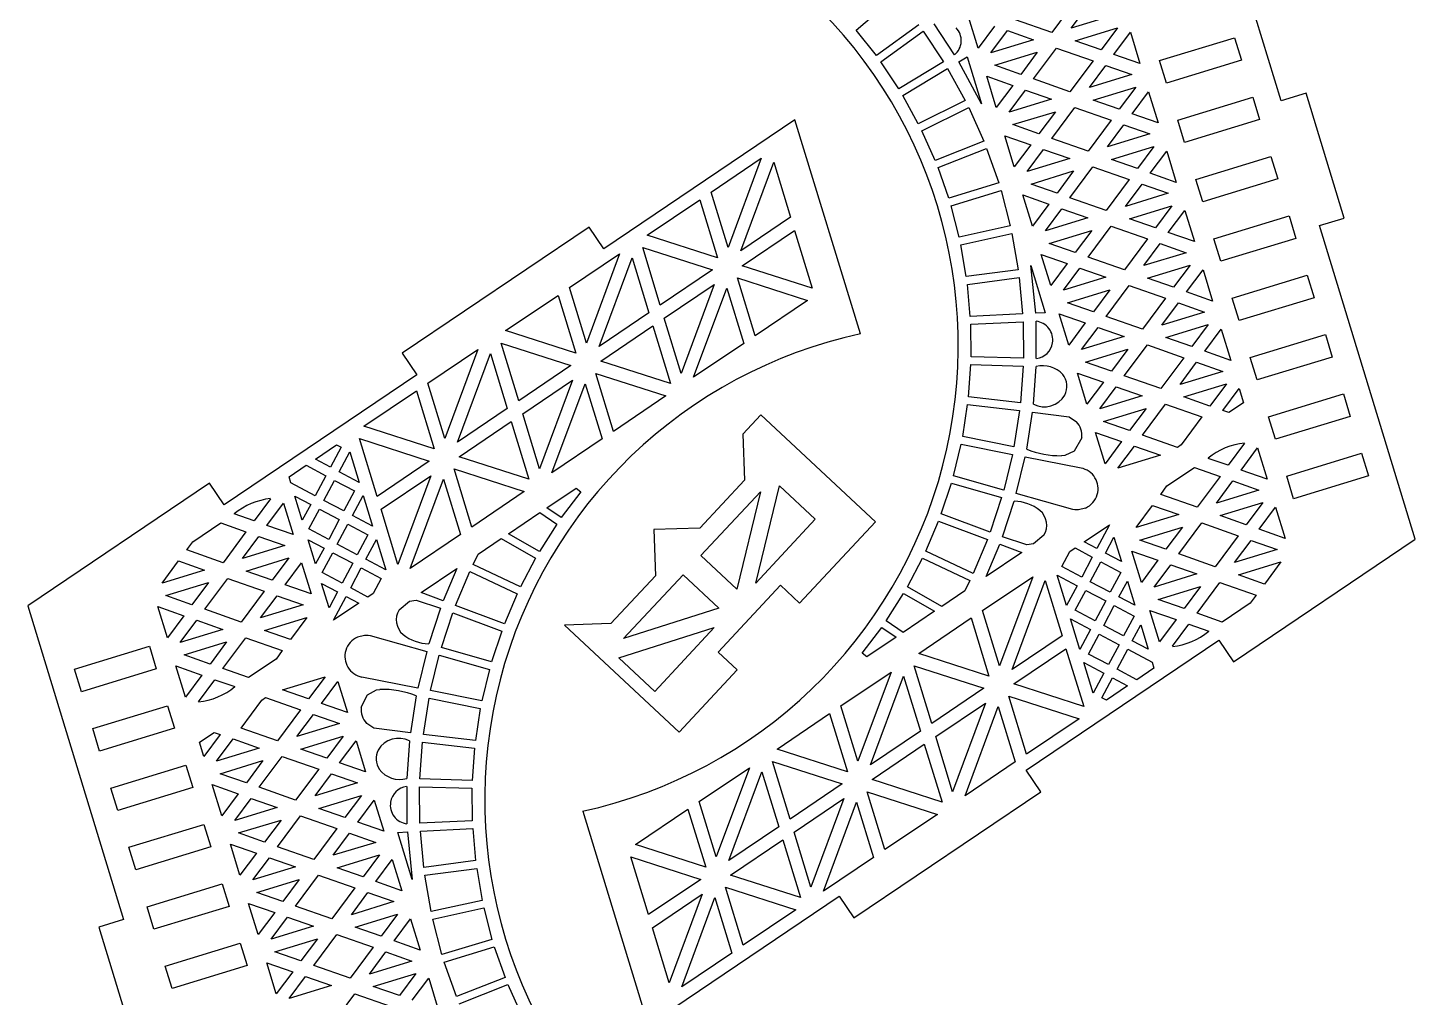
# Model space of a CAD drawing. Extents: x 287 to 1049, y 34 to 223.
# Drawn here: x 646.9 to 764.8, y 76.2 to 158.7 of the extents above; entities that cross this region are included whole.
import ezdxf

# ---------------------------------------------------------------- set-up
doc = ezdxf.new("R2010")
doc.units = 0
doc.header["$MEASUREMENT"] = 0
doc.layers.add('CYAN', color=4, linetype='CONTINUOUS')

msp = doc.modelspace()

# ---------------------------------------------------------------- linework, layer by layer
at = {"layer": 'CYAN'}
for p, q in [((753.41, 152.46), (745.94, 176.9)), ((717.3, 158.47), (720.68, 161.37)), ((735.87, 160.9), (733.92, 158.27)), ((735.57, 158.63), (736.97, 160.51)), ((727.65, 156.93), (726.83, 159.59)), ((733.92, 158.27), (730.83, 159.35)), ((739.18, 159.73), (735.57, 158.63)), ((719.01, 156.31), (717.3, 158.47)), ((722.61, 158.92), (719.01, 156.31)), ((719.39, 155.77), (722.99, 158.37)), ((722.99, 158.37), (724.72, 155.77)), ((725.65, 156.36), (723.91, 159)), ((729.05, 158.81), (727.65, 156.93)), ((728.74, 156.54), (730.14, 158.42)), ((730.14, 158.42), (732.35, 157.64)), ((735.89, 157.56), (739.5, 158.67)), ((739.5, 158.67), (738.1, 156.79)), ((739.2, 156.39), (740.6, 158.28)), ((740.6, 158.28), (741.41, 155.62)), ((732.35, 157.64), (728.74, 156.54)), ((732.37, 154.31), (734.32, 156.94)), ((734.32, 156.94), (737.42, 155.85)), ((738.1, 156.79), (735.89, 157.56)), ((743.07, 155.87), (749.45, 157.82)), ((749.45, 157.82), (750.04, 155.9)), ((720.9, 153.47), (719.39, 155.77)), ((724.72, 155.77), (720.9, 153.47)), ((726.01, 155.78), (726.71, 156.19)), ((727.93, 152.2), (726.01, 155.78)), ((726.71, 156.19), (727.93, 152.2)), ((729.06, 155.48), (732.68, 156.58)), ((732.68, 156.58), (731.28, 154.7)), ((737.42, 155.85), (735.46, 153.22)), ((741.41, 155.62), (739.2, 156.39)), ((743.66, 153.95), (743.07, 155.87)), ((750.04, 155.9), (743.66, 153.95)), ((721.25, 152.9), (725.05, 155.19)), ((725.05, 155.19), (726.55, 152.47)), ((728.38, 154.54), (730.59, 153.76)), ((729.19, 151.88), (728.38, 154.54)), ((731.28, 154.7), (729.06, 155.48)), ((737.11, 153.58), (738.51, 155.46)), ((740.72, 154.68), (737.11, 153.58)), ((738.51, 155.46), (740.72, 154.68)), ((730.59, 153.76), (729.19, 151.88)), ((730.28, 151.49), (731.68, 153.37)), ((731.68, 153.37), (733.89, 152.6)), ((735.46, 153.22), (732.37, 154.31)), ((737.43, 152.52), (741.05, 153.62)), ((741.05, 153.62), (739.65, 151.74)), ((722.57, 150.5), (721.25, 152.9)), ((726.55, 152.47), (722.57, 150.5)), ((733.89, 152.6), (730.28, 151.49)), ((739.65, 151.74), (737.43, 152.52)), ((740.74, 151.35), (742.14, 153.23)), ((742.14, 153.23), (742.95, 150.57)), ((744.62, 150.82), (750.99, 152.77)), ((750.99, 152.77), (751.58, 150.86)), ((755.54, 153.11), (753.41, 152.46)), ((758.78, 142.49), (755.54, 153.11)), ((722.87, 149.89), (726.85, 151.88)), ((726.85, 151.88), (728.13, 149.03)), ((730.61, 150.43), (734.22, 151.53)), ((734.22, 151.53), (732.82, 149.65)), ((733.91, 149.26), (735.87, 151.89)), ((735.87, 151.89), (738.96, 150.8)), ((742.95, 150.57), (740.74, 151.35)), ((712.08, 150.84), (695.83, 139.87)), ((717.65, 132.64), (712.08, 150.84)), ((724, 147.39), (722.87, 149.89)), ((732.82, 149.65), (730.61, 150.43)), ((738.96, 150.8), (737, 148.17)), ((738.65, 148.53), (740.05, 150.41)), ((740.05, 150.41), (742.26, 149.64)), ((745.2, 148.91), (744.62, 150.82)), ((751.58, 150.86), (745.2, 148.91)), ((728.13, 149.03), (724, 147.39)), ((730.73, 146.84), (729.92, 149.49)), ((729.92, 149.49), (732.13, 148.72)), ((732.13, 148.72), (730.73, 146.84)), ((737, 148.17), (733.91, 149.26)), ((742.26, 149.64), (738.65, 148.53)), ((704.96, 144.7), (709.22, 147.57)), ((709.22, 147.57), (706.4, 139.98)), ((724.25, 146.77), (728.36, 148.41)), ((728.36, 148.41), (729.41, 145.47)), ((731.82, 146.44), (733.22, 148.32)), ((735.44, 147.55), (731.82, 146.44)), ((733.22, 148.32), (735.44, 147.55)), ((738.98, 147.47), (742.59, 148.57)), ((741.19, 146.69), (738.98, 147.47)), ((742.59, 148.57), (741.19, 146.69)), ((742.28, 146.3), (743.68, 148.18)), ((743.68, 148.18), (744.49, 145.52)), ((746.16, 145.77), (752.54, 147.72)), ((752.54, 147.72), (753.12, 145.81)), ((707.48, 139.69), (710.28, 147.23)), ((710.28, 147.23), (711.71, 142.55)), ((725.16, 144.17), (724.25, 146.77)), ((732.15, 145.38), (735.76, 146.49)), ((735.76, 146.49), (734.36, 144.6)), ((735.45, 144.21), (737.41, 146.84)), ((737.41, 146.84), (740.5, 145.76)), ((744.49, 145.52), (742.28, 146.3)), ((729.41, 145.47), (725.16, 144.17)), ((734.36, 144.6), (732.15, 145.38)), ((740.5, 145.76), (738.55, 143.13)), ((740.19, 143.48), (741.59, 145.36)), ((741.59, 145.36), (743.81, 144.59)), ((746.75, 143.86), (746.16, 145.77)), ((753.12, 145.81), (746.75, 143.86)), ((699.53, 141.03), (703.99, 144.04)), ((703.99, 144.04), (705.5, 139.11)), ((706.4, 139.98), (704.96, 144.7)), ((725.35, 143.53), (729.6, 144.83)), ((729.6, 144.83), (730.38, 141.82)), ((732.27, 141.79), (731.46, 144.45)), ((731.46, 144.45), (733.67, 143.67)), ((738.55, 143.13), (735.45, 144.21)), ((743.81, 144.59), (740.19, 143.48)), ((726.05, 140.87), (725.35, 143.53)), ((733.67, 143.67), (732.27, 141.79)), ((733.37, 141.4), (734.77, 143.28)), ((734.77, 143.28), (736.98, 142.5)), ((740.52, 142.42), (744.13, 143.53)), ((744.13, 143.53), (742.73, 141.65)), ((743.82, 141.25), (745.23, 143.13)), ((745.23, 143.13), (746.04, 140.48)), ((694.6, 141.72), (678.69, 130.99)), ((695.83, 139.87), (694.6, 141.72)), ((711.71, 142.55), (707.48, 139.69)), ((730.38, 141.82), (726.05, 140.87)), ((736.98, 142.5), (733.37, 141.4)), ((737, 139.17), (738.95, 141.8)), ((738.95, 141.8), (742.04, 140.71)), ((742.73, 141.65), (740.52, 142.42)), ((747.7, 140.73), (754.08, 142.67)), ((754.08, 142.67), (754.66, 140.76)), ((756.66, 141.84), (758.78, 142.49)), ((764.81, 115.18), (756.66, 141.84)), ((705.5, 139.11), (699.53, 141.03)), ((707.61, 138.43), (712.05, 141.43)), ((712.05, 141.43), (713.55, 136.53)), ((726.19, 140.22), (730.53, 141.17)), ((730.53, 141.17), (731.07, 138.09)), ((733.69, 140.33), (737.31, 141.44)), ((737.31, 141.44), (735.91, 139.56)), ((742.04, 140.71), (740.09, 138.08)), ((746.04, 140.48), (743.82, 141.25)), ((748.29, 138.81), (747.7, 140.73)), ((754.66, 140.76), (748.29, 138.81)), ((692.92, 136.57), (697.18, 139.44)), ((697.18, 139.44), (694.36, 131.86)), ((700.64, 135.07), (699.14, 139.98)), ((699.14, 139.98), (705.08, 138.07)), ((726.65, 137.51), (726.19, 140.22)), ((733.82, 136.74), (733.01, 139.4)), ((733.01, 139.4), (735.22, 138.62)), ((735.91, 139.56), (733.69, 140.33)), ((741.74, 138.44), (743.14, 140.32)), ((745.35, 139.54), (741.74, 138.44)), ((743.14, 140.32), (745.35, 139.54)), ((695.44, 131.56), (698.24, 139.1)), ((698.24, 139.1), (699.67, 134.43)), ((705.08, 138.07), (700.64, 135.07)), ((713.55, 136.53), (707.61, 138.43)), ((731.07, 138.09), (726.65, 137.51)), ((732.55, 134.39), (732.14, 138.44)), ((732.14, 138.44), (733.36, 134.44)), ((735.22, 138.62), (733.82, 136.74)), ((734.91, 136.35), (736.31, 138.23)), ((736.31, 138.23), (738.52, 137.45)), ((740.09, 138.08), (737, 139.17)), ((742.06, 137.37), (745.68, 138.48)), ((745.68, 138.48), (744.27, 136.6)), ((745.37, 136.21), (746.77, 138.09)), ((746.77, 138.09), (747.58, 135.43)), ((700.97, 133.97), (705.21, 136.83)), ((705.21, 136.83), (702.41, 129.28)), ((708.7, 132.46), (707.19, 137.4)), ((707.19, 137.4), (713.16, 135.48)), ((726.74, 136.84), (731.15, 137.44)), ((726.99, 134.12), (726.74, 136.84)), ((731.15, 137.44), (731.43, 134.34)), ((738.52, 137.45), (734.91, 136.35)), ((744.27, 136.6), (742.06, 137.37)), ((749.25, 135.68), (755.62, 137.63)), ((755.62, 137.63), (756.21, 135.71)), ((687.49, 132.91), (691.96, 135.91)), ((691.96, 135.91), (693.46, 130.99)), ((694.36, 131.86), (692.92, 136.57)), ((703.47, 128.95), (706.29, 136.52)), ((706.29, 136.52), (707.73, 131.82)), ((735.24, 135.29), (738.85, 136.39)), ((738.85, 136.39), (737.45, 134.51)), ((738.54, 134.12), (740.5, 136.75)), ((740.5, 136.75), (743.59, 135.66)), ((743.59, 135.66), (741.63, 133.03)), ((747.58, 135.43), (745.37, 136.21)), ((749.83, 133.77), (749.25, 135.68)), ((756.21, 135.71), (749.83, 133.77)), ((713.16, 135.48), (708.7, 132.46)), ((737.45, 134.51), (735.24, 135.29)), ((743.28, 133.39), (744.68, 135.27)), ((746.89, 134.49), (743.28, 133.39)), ((744.68, 135.27), (746.89, 134.49)), ((699.67, 134.43), (695.44, 131.56)), ((695.57, 130.31), (700.01, 133.31)), ((700.01, 133.31), (701.51, 128.41)), ((702.41, 129.28), (700.97, 133.97)), ((731.43, 134.34), (726.99, 134.12)), ((727.03, 133.45), (731.47, 133.67)), ((727.05, 130.69), (727.03, 133.45)), ((731.47, 133.67), (731.5, 130.56)), ((733.36, 134.44), (732.55, 134.39)), ((732.6, 130.55), (732.58, 133.71)), ((735.36, 131.69), (734.55, 134.35)), ((734.55, 134.35), (736.76, 133.57)), ((736.76, 133.57), (735.36, 131.69)), ((741.63, 133.03), (738.54, 134.12)), ((743.61, 132.33), (747.22, 133.43)), ((747.22, 133.43), (745.82, 131.55)), ((693.46, 130.99), (687.49, 132.91)), ((736.45, 131.3), (737.85, 133.18)), ((740.07, 132.41), (736.45, 131.3)), ((737.85, 133.18), (740.07, 132.41)), ((745.82, 131.55), (743.61, 132.33)), ((746.91, 131.16), (748.31, 133.04)), ((748.31, 133.04), (749.12, 130.38)), ((750.79, 130.63), (757.17, 132.58)), ((757.17, 132.58), (757.75, 130.67)), ((678.69, 130.99), (679.94, 129.15)), ((680.88, 128.45), (685.14, 131.32)), ((685.14, 131.32), (682.32, 123.73)), ((683.4, 123.44), (686.2, 130.98)), ((686.2, 130.98), (687.63, 126.3)), ((688.6, 126.94), (687.1, 131.86)), ((687.1, 131.86), (693.04, 129.94)), ((707.73, 131.82), (703.47, 128.95)), ((736.78, 130.24), (740.39, 131.34)), ((740.39, 131.34), (738.99, 129.46)), ((740.08, 129.07), (742.04, 131.7)), ((742.04, 131.7), (745.13, 130.61)), ((749.12, 130.38), (746.91, 131.16)), ((693.04, 129.94), (688.6, 126.94)), ((701.51, 128.41), (695.57, 130.31)), ((726.83, 127.29), (727.04, 130.04)), ((727.04, 130.04), (731.48, 129.88)), ((731.5, 130.56), (727.05, 130.69)), ((731.48, 129.88), (731.26, 126.78)), ((732.36, 126.65), (732.6, 129.86)), ((738.99, 129.46), (736.78, 130.24)), ((745.13, 130.61), (743.18, 127.98)), ((744.82, 128.34), (746.22, 130.22)), ((746.22, 130.22), (748.44, 129.45)), ((751.38, 128.72), (750.79, 130.63)), ((757.75, 130.67), (751.38, 128.72)), ((679.94, 129.15), (663.56, 118.1)), ((688.94, 125.84), (693.17, 128.7)), ((693.17, 128.7), (690.37, 121.15)), ((696.66, 124.34), (695.15, 129.28)), ((695.15, 129.28), (701.12, 127.36)), ((736.9, 126.65), (736.09, 129.3)), ((736.09, 129.3), (738.3, 128.53)), ((743.18, 127.98), (740.08, 129.07)), ((748.44, 129.45), (744.82, 128.34)), ((675.45, 124.78), (679.92, 127.79)), ((679.92, 127.79), (681.42, 122.86)), ((682.32, 123.73), (680.88, 128.45)), ((691.43, 120.82), (694.25, 128.4)), ((694.25, 128.4), (695.69, 123.7)), ((738.3, 128.53), (736.9, 126.65)), ((738, 126.25), (739.4, 128.14)), ((739.4, 128.14), (741.61, 127.36)), ((745.15, 127.28), (748.76, 128.38)), ((748.76, 128.38), (747.36, 126.5)), ((748.45, 126.11), (749.85, 127.99)), ((749.85, 127.99), (750.22, 126.78)), ((752.33, 125.58), (758.71, 127.53)), ((758.71, 127.53), (759.29, 125.62)), ((687.63, 126.3), (683.4, 123.44)), ((701.12, 127.36), (696.66, 124.34)), ((726.34, 123.91), (726.76, 126.62)), ((726.76, 126.62), (731.18, 126.12)), ((731.26, 126.78), (726.83, 127.29)), ((741.61, 127.36), (738, 126.25)), ((738.32, 125.19), (741.93, 126.3)), ((741.93, 126.3), (740.53, 124.42)), ((741.63, 124.02), (743.58, 126.66)), ((743.58, 126.66), (746.67, 125.57)), ((747.36, 126.5), (745.15, 127.28)), ((750.22, 126.78), (748.97, 125.94)), ((683.53, 122.18), (687.97, 125.18)), ((687.97, 125.18), (689.47, 120.28)), ((690.37, 121.15), (688.94, 125.84)), ((709.17, 125.74), (707.66, 124.12)), ((718.93, 116.65), (709.17, 125.74)), ((731.18, 126.12), (730.7, 123.04)), ((731.78, 122.83), (732.28, 125.99)), ((732.28, 125.99), (735.38, 125.59)), ((735.38, 125.59), (736.01, 125.17)), ((740.53, 124.42), (738.32, 125.19)), ((746.67, 125.57), (744.91, 123.2)), ((748.97, 125.94), (748.45, 126.11)), ((752.92, 123.67), (752.33, 125.58)), ((759.29, 125.62), (752.92, 123.67)), ((681.42, 122.86), (675.45, 124.78)), ((707.66, 124.12), (707.8, 120.19)), ((730.7, 123.04), (726.34, 123.91)), ((738.45, 121.6), (737.64, 124.26)), ((737.64, 124.26), (739.85, 123.48)), ((744.59, 122.98), (741.63, 124.02)), ((671.32, 121.99), (673.11, 123.2)), ((673.51, 123), (672.61, 121.3)), ((673.11, 123.2), (673.51, 123)), ((676.56, 118.82), (675.06, 123.73)), ((675.06, 123.73), (681, 121.82)), ((695.69, 123.7), (691.43, 120.82)), ((725.57, 120.58), (726.21, 123.25)), ((726.21, 123.25), (730.57, 122.39)), ((736.47, 123.8), (735.83, 122.65)), ((739.85, 123.48), (738.45, 121.6)), ((739.54, 121.21), (740.94, 123.09)), ((740.94, 123.09), (743.15, 122.31)), ((744.91, 123.2), (744.59, 122.98)), ((750.3, 123.34), (748.9, 121.46)), ((750, 121.06), (751.4, 122.95)), ((751.4, 122.95), (752.21, 120.29)), ((672.61, 121.3), (671.32, 121.99)), ((673.33, 120.91), (674.24, 122.6)), ((674.24, 122.6), (675.03, 120.01)), ((681, 121.82), (676.56, 118.82)), ((689.47, 120.28), (683.53, 122.18)), ((730.57, 122.39), (729.84, 119.36)), ((730.9, 119.06), (731.66, 122.17)), ((731.66, 122.17), (736.41, 121.24)), ((735.02, 122.3), (734.73, 122.28)), ((735.83, 122.65), (735.02, 122.3)), ((743.15, 122.31), (739.54, 121.21)), ((748.9, 121.46), (747.2, 122.05)), ((753.88, 120.54), (760.25, 122.49)), ((760.25, 122.49), (760.84, 120.57)), ((669.08, 120.48), (670.54, 121.46)), ((669.23, 119.98), (669.08, 120.48)), ((670.54, 121.46), (672.22, 120.57)), ((672.22, 120.57), (671.31, 118.87)), ((675.03, 120.01), (673.33, 120.91)), ((676.9, 117.72), (681.13, 120.58)), ((681.13, 120.58), (678.33, 113.03)), ((684.62, 116.21), (683.11, 121.15)), ((683.11, 121.15), (689.08, 119.23)), ((729.84, 119.36), (725.57, 120.58)), ((743.7, 119.71), (746.05, 121.28)), ((746.05, 121.28), (748.22, 120.52)), ((748.22, 120.52), (746.26, 117.89)), ((752.21, 120.29), (750, 121.06)), ((754.46, 118.62), (753.88, 120.54)), ((760.84, 120.57), (754.46, 118.62)), ((662.33, 119.94), (646.87, 109.51)), ((663.56, 118.1), (662.33, 119.94)), ((671.31, 118.87), (669.23, 119.98)), ((672.04, 118.48), (672.95, 120.17)), ((672.95, 120.17), (674.65, 119.28)), ((674.65, 119.28), (673.74, 117.58)), ((679.39, 112.7), (682.21, 120.27)), ((682.21, 120.27), (683.65, 115.57)), ((689.08, 119.23), (684.62, 116.21)), ((691, 117.85), (693.48, 119.52)), ((693.87, 119.2), (692.22, 117.01)), ((693.48, 119.52), (693.87, 119.2)), ((707.8, 120.19), (704.01, 116.13)), ((704.09, 113.78), (709.15, 119.2)), ((709.15, 119.2), (707.14, 110.93)), ((708.75, 111.44), (710.76, 119.71)), ((710.76, 119.71), (713.81, 116.87)), ((724.52, 117.33), (725.39, 119.95)), ((725.39, 119.95), (729.65, 118.72)), ((743.17, 118.98), (743.7, 119.71)), ((747.91, 118.25), (749.31, 120.13)), ((751.52, 119.35), (747.91, 118.25)), ((749.31, 120.13), (751.52, 119.35)), ((667.51, 118.62), (666.11, 116.74)), ((667.2, 116.35), (668.61, 118.23)), ((668.61, 118.23), (669.42, 115.58)), ((670.21, 116.79), (669.58, 118.85)), ((669.58, 118.85), (670.93, 118.14)), ((670.93, 118.14), (670.21, 116.79)), ((673.74, 117.58), (672.04, 118.48)), ((674.47, 117.19), (675.38, 118.88)), ((675.38, 118.88), (676.17, 116.29)), ((729.65, 118.72), (728.68, 115.77)), ((729.72, 115.37), (730.72, 118.41)), ((735.7, 117.7), (730.9, 119.06)), ((741.08, 116.16), (742.48, 118.04)), ((742.48, 118.04), (744.7, 117.27)), ((746.26, 117.89), (743.17, 118.98)), ((748.24, 117.19), (751.85, 118.29)), ((751.85, 118.29), (750.45, 116.41)), ((666.11, 116.74), (664.42, 117.33)), ((670.75, 116.06), (671.66, 117.74)), ((671.66, 117.74), (673.35, 116.85)), ((673.35, 116.85), (672.45, 115.15)), ((676.17, 116.29), (674.47, 117.19)), ((678.33, 113.03), (676.9, 117.72)), ((687.74, 115.64), (690.41, 117.45)), ((690.41, 117.45), (691.83, 116.46)), ((692.22, 117.01), (691, 117.85)), ((713.81, 116.87), (708.75, 111.44)), ((728.68, 115.77), (724.52, 117.33)), ((735.87, 117.68), (735.7, 117.7)), ((736.18, 117.67), (735.87, 117.68)), ((736.78, 117.82), (736.18, 117.67)), ((744.7, 117.27), (741.08, 116.16)), ((750.45, 116.41), (748.24, 117.19)), ((751.54, 116.02), (752.94, 117.9)), ((752.94, 117.9), (753.75, 115.24)), ((660.89, 114.96), (663.28, 116.56)), ((663.28, 116.56), (665.42, 115.81)), ((665.42, 115.81), (663.47, 113.18)), ((669.42, 115.58), (667.2, 116.35)), ((672.45, 115.15), (670.75, 116.06)), ((673.18, 114.76), (674.09, 116.45)), ((674.09, 116.45), (675.78, 115.56)), ((690.36, 114.14), (687.74, 115.64)), ((691.83, 116.46), (690.36, 114.14)), ((704.01, 116.13), (700.08, 115.99)), ((700.08, 115.99), (700.22, 112.07)), ((712.48, 109.74), (718.93, 116.65)), ((723.22, 114.17), (724.29, 116.7)), ((724.29, 116.7), (728.44, 115.14)), ((736.67, 114.96), (738.83, 116.4)), ((738.83, 116.4), (737.75, 114.39)), ((741.41, 115.1), (745.02, 116.2)), ((745.02, 116.2), (743.62, 114.32)), ((744.71, 113.93), (746.67, 116.56)), ((746.67, 116.56), (749.76, 115.47)), ((753.75, 115.24), (751.54, 116.02)), ((660.38, 114.26), (660.89, 114.96)), ((665.12, 113.53), (666.52, 115.41)), ((668.73, 114.64), (665.12, 113.53)), ((666.52, 115.41), (668.73, 114.64)), ((671.34, 113.07), (670.71, 115.13)), ((670.71, 115.13), (672.06, 114.42)), ((672.06, 114.42), (671.34, 113.07)), ((674.88, 113.86), (673.18, 114.76)), ((675.78, 115.56), (674.88, 113.86)), ((675.61, 113.47), (676.51, 115.16)), ((676.51, 115.16), (677.31, 112.57)), ((683.65, 115.57), (679.39, 112.7)), ((685.17, 113.91), (687.12, 115.24)), ((687.12, 115.24), (690.03, 113.56)), ((728.44, 115.14), (727.23, 112.27)), ((728.34, 112), (729.49, 114.75)), ((729.49, 114.75), (731.36, 114.05)), ((731.8, 114.7), (729.72, 115.37)), ((732.37, 114.79), (731.8, 114.7)), ((733.25, 115.52), (732.37, 114.79)), ((735.45, 114.12), (735.89, 114.43)), ((735.89, 114.43), (737.36, 113.64)), ((737.75, 114.39), (736.67, 114.96)), ((738.48, 113.99), (739.2, 115.34)), ((739.2, 115.34), (739.83, 113.28)), ((743.62, 114.32), (741.41, 115.1)), ((749.76, 115.47), (747.81, 112.84)), ((749.35, 104.75), (764.81, 115.18)), ((749.45, 113.2), (750.85, 115.08)), ((750.85, 115.08), (753.07, 114.3)), ((658.29, 111.45), (659.69, 113.33)), ((659.69, 113.33), (661.9, 112.55)), ((663.47, 113.18), (660.38, 114.26)), ((665.44, 112.47), (669.06, 113.58)), ((669.06, 113.58), (667.65, 111.7)), ((671.89, 112.34), (672.8, 114.02)), ((672.8, 114.02), (674.49, 113.13)), ((677.31, 112.57), (675.61, 113.47)), ((684.73, 113.03), (685.17, 113.91)), ((690.03, 113.56), (688.76, 111.13)), ((707.14, 110.93), (704.09, 113.78)), ((721.65, 111.13), (722.93, 113.56)), ((722.93, 113.56), (726.95, 111.66)), ((727.23, 112.27), (723.22, 114.17)), ((731.36, 114.05), (728.34, 112)), ((734.76, 112.85), (735.45, 114.12)), ((737.36, 113.64), (736.46, 111.96)), ((737.19, 111.56), (738.09, 113.26)), ((738.09, 113.26), (739.79, 112.35)), ((739.83, 113.28), (738.48, 113.99)), ((741.53, 111.51), (740.72, 114.16)), ((740.72, 114.16), (742.93, 113.39)), ((742.93, 113.39), (741.53, 111.51)), ((747.81, 112.84), (744.71, 113.93)), ((753.07, 114.3), (749.45, 113.2)), ((749.78, 112.14), (753.39, 113.24)), ((753.39, 113.24), (751.99, 111.36)), ((661.9, 112.55), (658.29, 111.45)), ((667.65, 111.7), (665.44, 112.47)), ((668.75, 111.3), (670.15, 113.18)), ((670.15, 113.18), (670.96, 110.53)), ((673.59, 111.43), (671.89, 112.34)), ((674.49, 113.13), (673.59, 111.43)), ((674.32, 111.05), (675.22, 112.73)), ((675.22, 112.73), (676.92, 111.84)), ((680.32, 110.64), (683.34, 112.69)), ((683.34, 112.69), (682.19, 109.94)), ((683.24, 109.55), (684.46, 112.42)), ((684.46, 112.42), (688.46, 110.52)), ((688.76, 111.13), (684.73, 113.03)), ((700.22, 112.07), (696.43, 108)), ((697.52, 106.73), (702.57, 112.15)), ((702.57, 112.15), (705.62, 109.31)), ((735.17, 109.53), (734.37, 112.12)), ((734.37, 112.12), (736.07, 111.22)), ((736.46, 111.96), (734.76, 112.85)), ((739.79, 112.35), (738.89, 110.67)), ((742.63, 111.11), (744.03, 112.99)), ((746.24, 112.22), (742.63, 111.11)), ((744.03, 112.99), (746.24, 112.22)), ((751.99, 111.36), (749.78, 112.14)), ((658.62, 110.38), (662.23, 111.49)), ((662.23, 111.49), (660.83, 109.61)), ((661.92, 109.22), (663.88, 111.85)), ((663.88, 111.85), (666.97, 110.76)), ((670.96, 110.53), (668.75, 111.3)), ((672.48, 109.35), (671.85, 111.41)), ((671.85, 111.41), (673.2, 110.7)), ((675.79, 110.26), (674.32, 111.05)), ((676.92, 111.84), (676.23, 110.57)), ((705.56, 105.57), (710.86, 111.26)), ((710.86, 111.26), (712.48, 109.74)), ((724.56, 109.45), (721.65, 111.13)), ((726.95, 111.66), (726.51, 110.78)), ((728.03, 109.12), (732.29, 111.99)), ((732.29, 111.99), (729.47, 104.42)), ((730.55, 104.11), (733.35, 111.66)), ((733.35, 111.66), (734.79, 106.97)), ((736.07, 111.22), (735.17, 109.53)), ((738.89, 110.67), (737.19, 111.56)), ((739.62, 110.27), (740.34, 111.62)), ((740.34, 111.62), (740.97, 109.56)), ((742.95, 110.05), (746.56, 111.16)), ((746.56, 111.16), (745.16, 109.28)), ((746.26, 108.88), (748.21, 111.51)), ((748.21, 111.51), (751.3, 110.43)), ((660.83, 109.61), (658.62, 110.38)), ((666.97, 110.76), (665.01, 108.13)), ((666.66, 108.49), (668.06, 110.37)), ((668.06, 110.37), (670.27, 109.59)), ((673.2, 110.7), (672.48, 109.35)), ((672.85, 108.29), (673.93, 110.3)), ((675.01, 109.73), (672.85, 108.29)), ((673.93, 110.3), (675.01, 109.73)), ((676.23, 110.57), (675.79, 110.26)), ((678.43, 109.17), (679.31, 109.9)), ((679.31, 109.9), (679.88, 109.99)), ((679.88, 109.99), (681.96, 109.32)), ((682.19, 109.94), (680.32, 110.64)), ((688.46, 110.52), (687.39, 107.99)), ((719.85, 108.23), (721.32, 110.55)), ((721.32, 110.55), (723.94, 109.05)), ((726.51, 110.78), (724.56, 109.45)), ((735.9, 109.13), (736.8, 110.83)), ((736.8, 110.83), (738.5, 109.93)), ((738.5, 109.93), (737.59, 108.24)), ((740.97, 109.56), (739.62, 110.27)), ((745.16, 109.28), (742.95, 110.05)), ((750.79, 109.73), (748.4, 108.13)), ((751.3, 110.43), (750.79, 109.73)), ((646.87, 109.51), (655.02, 82.85)), ((658.74, 106.79), (657.93, 109.45)), ((657.93, 109.45), (660.14, 108.67)), ((660.14, 108.67), (658.74, 106.79)), ((665.01, 108.13), (661.92, 109.22)), ((670.27, 109.59), (666.66, 108.49)), ((666.99, 107.42), (670.6, 108.53)), ((670.6, 108.53), (669.2, 106.65)), ((681.96, 109.32), (680.96, 106.28)), ((682.03, 105.97), (683, 108.92)), ((683, 108.92), (687.16, 107.36)), ((687.39, 107.99), (683.24, 109.55)), ((705.62, 109.31), (697.52, 106.73)), ((723.94, 109.05), (721.27, 107.24)), ((729.47, 104.42), (728.03, 109.12)), ((737.59, 108.24), (735.9, 109.13)), ((738.33, 107.84), (739.23, 109.54)), ((739.23, 109.54), (740.93, 108.63)), ((740.93, 108.63), (740.02, 106.95)), ((742.26, 109.11), (744.48, 108.34)), ((743.08, 106.46), (742.26, 109.11)), ((748.4, 108.13), (746.26, 108.88)), ((659.83, 106.4), (661.23, 108.28)), ((663.45, 107.5), (659.83, 106.4)), ((661.23, 108.28), (663.45, 107.5)), ((669.2, 106.65), (666.99, 107.42)), ((687.16, 107.36), (686.29, 104.74)), ((696.43, 108), (692.5, 107.87)), ((692.5, 107.87), (702.25, 98.77)), ((697.12, 105.08), (705.23, 107.66)), ((705.23, 107.66), (700.17, 102.24)), ((717.81, 105.49), (719.47, 107.68)), ((719.47, 107.68), (720.68, 106.84)), ((721.27, 107.24), (719.85, 108.23)), ((722.6, 105.46), (727.06, 108.48)), ((727.06, 108.48), (728.57, 103.54)), ((736.3, 105.81), (735.51, 108.4)), ((735.51, 108.4), (737.21, 107.5)), ((737.21, 107.5), (736.3, 105.81)), ((740.02, 106.95), (738.33, 107.84)), ((740.75, 106.55), (741.47, 107.9)), ((741.47, 107.9), (742.1, 105.84)), ((744.48, 108.34), (743.08, 106.46)), ((744.17, 106.07), (745.57, 107.95)), ((745.57, 107.95), (747.26, 107.36)), ((660.16, 105.34), (663.77, 106.44)), ((663.77, 106.44), (662.37, 104.56)), ((663.46, 104.17), (665.42, 106.8)), ((665.42, 106.8), (668.51, 105.71)), ((674.9, 106.87), (675.5, 107.02)), ((675.5, 107.02), (675.81, 107.01)), ((675.81, 107.01), (675.98, 106.99)), ((675.98, 106.99), (680.78, 105.63)), ((720.68, 106.84), (718.2, 105.17)), ((734.79, 106.97), (730.55, 104.11)), ((731.74, 95.54), (748.12, 106.59)), ((737.04, 105.41), (737.94, 107.11)), ((737.94, 107.11), (739.64, 106.21)), ((739.64, 106.21), (738.73, 104.52)), ((742.1, 105.84), (740.75, 106.55)), ((748.12, 106.59), (749.35, 104.75)), ((650.84, 104.12), (657.22, 106.07)), ((657.22, 106.07), (657.8, 104.15)), ((662.37, 104.56), (660.16, 105.34)), ((667.98, 104.98), (665.63, 103.41)), ((668.51, 105.71), (667.98, 104.98)), ((680.78, 105.63), (680.02, 102.52)), ((681.11, 102.3), (681.84, 105.33)), ((681.84, 105.33), (686.11, 104.11)), ((686.29, 104.74), (682.03, 105.97)), ((700.17, 102.24), (697.12, 105.08)), ((707.18, 104.06), (705.56, 105.57)), ((718.2, 105.17), (717.81, 105.49)), ((728.57, 103.54), (722.6, 105.46)), ((730.68, 102.87), (735.12, 105.87)), ((735.12, 105.87), (736.63, 100.96)), ((738.73, 104.52), (737.04, 105.41)), ((739.46, 104.12), (740.37, 105.82)), ((740.37, 105.82), (742.45, 104.71)), ((651.43, 102.2), (650.84, 104.12)), ((657.8, 104.15), (651.43, 102.2)), ((659.47, 104.4), (661.68, 103.63)), ((660.28, 101.74), (659.47, 104.4)), ((665.63, 103.41), (663.46, 104.17)), ((686.11, 104.11), (685.47, 101.44)), ((702.25, 98.77), (707.18, 104.06)), ((715.99, 101), (720.25, 103.87)), ((720.25, 103.87), (717.43, 96.29)), ((722.21, 104.41), (728.15, 102.5)), ((723.71, 99.51), (722.21, 104.41)), ((736.65, 104.68), (738.35, 103.78)), ((737.44, 102.09), (736.65, 104.68)), ((741.15, 103.23), (739.46, 104.12)), ((742.6, 104.21), (741.15, 103.23)), ((742.45, 104.71), (742.6, 104.21)), ((661.68, 103.63), (660.28, 101.74)), ((661.38, 101.35), (662.78, 103.23)), ((662.78, 103.23), (664.48, 102.64)), ((668.53, 102.38), (672.14, 103.48)), ((672.14, 103.48), (670.74, 101.6)), ((671.83, 101.21), (673.23, 103.09)), ((673.23, 103.09), (674.05, 100.43)), ((680.02, 102.52), (675.27, 103.45)), ((718.51, 95.98), (721.31, 103.54)), ((721.31, 103.54), (722.75, 98.85)), ((736.63, 100.96), (730.68, 102.87)), ((738.35, 103.78), (737.44, 102.09)), ((738.17, 101.69), (739.08, 103.39)), ((740.36, 102.7), (738.57, 101.49)), ((739.08, 103.39), (740.36, 102.7)), ((665.01, 99.12), (666.77, 101.49)), ((666.77, 101.49), (667.09, 101.71)), ((667.09, 101.71), (670.05, 100.67)), ((670.74, 101.6), (668.53, 102.38)), ((675.21, 100.89), (675.74, 101.94)), ((675.74, 101.94), (676.51, 102.36)), ((676.51, 102.36), (676.81, 102.41)), ((679.9, 101.86), (679.4, 98.7)), ((680.5, 98.57), (680.98, 101.65)), ((680.98, 101.65), (685.34, 100.78)), ((685.47, 101.44), (681.11, 102.3)), ((728.15, 102.5), (723.71, 99.51)), ((731.77, 96.9), (730.26, 101.83)), ((730.26, 101.83), (736.23, 99.91)), ((738.57, 101.49), (738.17, 101.69)), ((652.39, 99.07), (658.76, 101.02)), ((658.76, 101.02), (659.35, 99.11)), ((670.05, 100.67), (668.1, 98.03)), ((669.75, 98.39), (671.15, 100.27)), ((671.15, 100.27), (673.36, 99.5)), ((674.05, 100.43), (671.83, 101.21)), ((685.34, 100.78), (684.92, 98.07)), ((710.56, 97.33), (715.02, 100.35)), ((715.02, 100.35), (716.54, 95.41)), ((717.43, 96.29), (715.99, 101)), ((724.05, 98.39), (728.29, 101.25)), ((728.29, 101.25), (725.48, 93.71)), ((726.54, 93.37), (729.36, 100.96)), ((729.36, 100.96), (730.8, 96.24)), ((652.97, 97.16), (652.39, 99.07)), ((659.35, 99.11), (652.97, 97.16)), ((668.1, 98.03), (665.01, 99.12)), ((673.36, 99.5), (669.75, 98.39)), ((676.3, 99.1), (675.68, 99.52)), ((679.4, 98.7), (676.3, 99.1)), ((736.23, 99.91), (731.77, 96.9)), ((661.46, 97.91), (662.71, 98.75)), ((661.83, 96.7), (661.46, 97.91)), ((663.23, 98.58), (661.83, 96.7)), ((662.71, 98.75), (663.23, 98.58)), ((662.92, 96.31), (664.32, 98.19)), ((664.32, 98.19), (666.53, 97.41)), ((670.07, 97.33), (673.68, 98.43)), ((673.68, 98.43), (672.28, 96.55)), ((673.38, 96.16), (674.78, 98.04)), ((674.78, 98.04), (675.59, 95.39)), ((679.32, 98.04), (679.09, 94.83)), ((680.2, 94.8), (680.42, 97.91)), ((680.42, 97.91), (684.85, 97.4)), ((684.92, 98.07), (680.5, 98.57)), ((722.75, 98.85), (718.51, 95.98)), ((725.48, 93.71), (724.05, 98.39)), ((666.53, 97.41), (662.92, 96.31)), ((672.28, 96.55), (670.07, 97.33)), ((684.85, 97.4), (684.64, 94.65)), ((716.54, 95.41), (710.56, 97.33)), ((718.64, 94.75), (723.08, 97.75)), ((723.08, 97.75), (724.59, 92.83)), ((653.93, 94.02), (660.31, 95.97)), ((660.31, 95.97), (660.89, 94.06)), ((663.24, 95.24), (666.86, 96.35)), ((666.86, 96.35), (665.46, 94.47)), ((666.55, 94.08), (668.51, 96.71)), ((668.51, 96.71), (671.6, 95.62)), ((671.6, 95.62), (669.64, 92.99)), ((675.59, 95.39), (673.38, 96.16)), ((703.95, 92.87), (708.21, 95.74)), ((708.21, 95.74), (705.39, 88.17)), ((711.67, 91.38), (710.17, 96.28)), ((710.17, 96.28), (716.11, 94.38)), ((730.8, 96.24), (726.54, 93.37)), ((732.99, 93.7), (731.74, 95.54)), ((665.46, 94.47), (663.24, 95.24)), ((671.29, 93.35), (672.69, 95.23)), ((674.9, 94.45), (671.29, 93.35)), ((672.69, 95.23), (674.9, 94.45)), ((684.64, 94.65), (680.2, 94.8)), ((706.47, 87.86), (709.27, 95.41)), ((709.27, 95.41), (710.71, 90.72)), ((716.11, 94.38), (711.67, 91.38)), ((724.59, 92.83), (718.64, 94.75)), ((654.52, 92.11), (653.93, 94.02)), ((660.89, 94.06), (654.52, 92.11)), ((663.37, 91.65), (662.56, 94.31)), ((662.56, 94.31), (664.77, 93.53)), ((664.77, 93.53), (663.37, 91.65)), ((669.64, 92.99), (666.55, 94.08)), ((671.61, 92.28), (675.23, 93.39)), ((675.23, 93.39), (673.83, 91.51)), ((679.08, 94.14), (679.1, 90.98)), ((680.21, 91.02), (680.18, 94.13)), ((680.18, 94.13), (684.63, 94)), ((684.63, 94), (684.65, 91.24)), ((717.09, 82.97), (732.99, 93.7)), ((718.22, 93.7), (724.19, 91.78)), ((719.73, 88.78), (718.22, 93.7)), ((664.46, 91.26), (665.86, 93.14)), ((668.08, 92.36), (664.46, 91.26)), ((665.86, 93.14), (668.08, 92.36)), ((673.83, 91.51), (671.61, 92.28)), ((674.92, 91.12), (676.32, 93)), ((676.32, 93), (677.13, 90.34)), ((694.04, 92.05), (699.6, 73.85)), ((698.52, 89.21), (702.99, 92.23)), ((702.99, 92.23), (704.5, 87.29)), ((705.39, 88.17), (703.95, 92.87)), ((712.01, 90.26), (716.25, 93.13)), ((716.25, 93.13), (713.44, 85.59)), ((714.5, 85.25), (717.32, 92.83)), ((717.32, 92.83), (718.76, 88.12)), ((655.47, 88.98), (661.85, 90.92)), ((661.85, 90.92), (662.43, 89.01)), ((664.79, 90.2), (668.4, 91.3)), ((668.4, 91.3), (667, 89.42)), ((668.09, 89.03), (670.05, 91.66)), ((670.05, 91.66), (673.14, 90.57)), ((677.13, 90.34), (674.92, 91.12)), ((684.65, 91.24), (680.21, 91.02)), ((724.19, 91.78), (719.73, 88.78)), ((667, 89.42), (664.79, 90.2)), ((673.14, 90.57), (671.19, 87.94)), ((672.83, 88.3), (674.23, 90.18)), ((674.23, 90.18), (676.45, 89.4)), ((678.32, 90.25), (679.14, 90.3)), ((679.54, 86.25), (678.32, 90.25)), ((679.14, 90.3), (679.54, 86.25)), ((680.25, 90.35), (684.69, 90.57)), ((680.53, 87.25), (680.25, 90.35)), ((684.69, 90.57), (684.94, 87.85)), ((710.71, 90.72), (706.47, 87.86)), ((713.44, 85.59), (712.01, 90.26)), ((656.06, 87.06), (655.47, 88.98)), ((662.43, 89.01), (656.06, 87.06)), ((664.91, 86.6), (664.1, 89.26)), ((664.1, 89.26), (666.31, 88.48)), ((666.31, 88.48), (664.91, 86.6)), ((671.19, 87.94), (668.09, 89.03)), ((676.45, 89.4), (672.83, 88.3)), ((704.5, 87.29), (698.52, 89.21)), ((706.6, 86.62), (711.04, 89.62)), ((711.04, 89.62), (712.55, 84.71)), ((666.01, 86.21), (667.41, 88.09)), ((669.62, 87.32), (666.01, 86.21)), ((667.41, 88.09), (669.62, 87.32)), ((673.16, 87.24), (676.77, 88.34)), ((676.77, 88.34), (675.37, 86.46)), ((676.46, 86.07), (677.86, 87.95)), ((677.86, 87.95), (678.68, 85.29)), ((684.94, 87.85), (680.53, 87.25)), ((699.63, 83.26), (698.13, 88.16)), ((698.13, 88.16), (704.07, 86.25)), ((718.76, 88.12), (714.5, 85.25)), ((666.33, 85.15), (669.94, 86.25)), ((669.94, 86.25), (668.54, 84.37)), ((669.64, 83.98), (671.59, 86.61)), ((671.59, 86.61), (674.68, 85.52)), ((675.37, 86.46), (673.16, 87.24)), ((680.61, 86.6), (685.03, 87.18)), ((681.15, 83.52), (680.61, 86.6)), ((685.03, 87.18), (685.49, 84.47)), ((704.07, 86.25), (699.63, 83.26)), ((712.55, 84.71), (706.6, 86.62)), ((657.02, 83.93), (663.39, 85.88)), ((663.39, 85.88), (663.98, 83.96)), ((668.54, 84.37), (666.33, 85.15)), ((674.68, 85.52), (672.73, 82.89)), ((674.38, 83.25), (675.78, 85.13)), ((675.78, 85.13), (677.99, 84.36)), ((678.68, 85.29), (676.46, 86.07)), ((699.97, 82.14), (704.21, 85)), ((704.21, 85), (701.4, 77.46)), ((706.18, 85.58), (712.16, 83.66)), ((707.69, 80.65), (706.18, 85.58)), ((657.6, 82.02), (657.02, 83.93)), ((663.98, 83.96), (657.6, 82.02)), ((666.46, 81.56), (665.64, 84.21)), ((665.64, 84.21), (667.86, 83.44)), ((672.73, 82.89), (669.64, 83.98)), ((677.99, 84.36), (674.38, 83.25)), ((685.49, 84.47), (681.15, 83.52)), ((681.3, 82.87), (685.63, 83.82)), ((685.63, 83.82), (686.33, 81.15)), ((699.6, 73.85), (715.85, 84.82)), ((702.46, 77.12), (705.28, 84.71)), ((705.28, 84.71), (706.73, 79.99)), ((715.85, 84.82), (717.09, 82.97)), ((655.02, 82.85), (652.9, 82.2)), ((667.86, 83.44), (666.46, 81.56)), ((667.55, 81.16), (668.95, 83.04)), ((668.95, 83.04), (671.16, 82.27)), ((674.7, 82.19), (678.31, 83.29)), ((678.31, 83.29), (676.91, 81.41)), ((678.01, 81.02), (679.41, 82.9)), ((679.41, 82.9), (680.22, 80.24)), ((682.08, 79.86), (681.3, 82.87)), ((712.16, 83.66), (707.69, 80.65)), ((652.9, 82.2), (656.15, 71.58)), ((671.16, 82.27), (667.55, 81.16)), ((671.18, 78.93), (673.13, 81.56)), ((673.13, 81.56), (676.23, 80.48)), ((676.91, 81.41), (674.7, 82.19)), ((701.4, 77.46), (699.97, 82.14)), ((658.56, 78.88), (664.94, 80.83)), ((664.94, 80.83), (665.52, 78.92)), ((667.87, 80.1), (671.49, 81.21)), ((671.49, 81.21), (670.09, 79.33)), ((676.23, 80.48), (674.27, 77.85)), ((680.22, 80.24), (678.01, 81.02)), ((686.33, 81.15), (682.08, 79.86)), ((682.28, 79.22), (686.53, 80.52)), ((686.53, 80.52), (687.44, 77.92)), ((667.19, 79.17), (669.4, 78.39)), ((668, 76.51), (667.19, 79.17)), ((670.09, 79.33), (667.87, 80.1)), ((675.92, 78.2), (677.32, 80.08)), ((679.53, 79.31), (675.92, 78.2)), ((677.32, 80.08), (679.53, 79.31)), ((683.32, 76.28), (682.28, 79.22)), ((706.73, 79.99), (702.46, 77.12)), ((659.14, 76.97), (658.56, 78.88)), ((665.52, 78.92), (659.14, 76.97)), ((669.4, 78.39), (668, 76.51)), ((669.09, 76.12), (670.49, 78)), ((670.49, 78), (672.7, 77.22)), ((674.27, 77.85), (671.18, 78.93)), ((676.24, 77.14), (679.86, 78.25)), ((679.86, 78.25), (678.46, 76.37)), ((679.55, 75.97), (680.95, 77.85)), ((680.95, 77.85), (681.76, 75.2)), ((687.44, 77.92), (683.32, 76.28)), ((672.7, 77.22), (669.09, 76.12)), ((678.46, 76.37), (676.24, 77.14)), ((683.55, 75.66), (687.68, 77.3)), ((687.68, 77.3), (688.81, 74.8)), ((672.72, 73.89), (674.68, 76.52)), ((674.68, 76.52), (677.77, 75.43))]:
    msp.add_line(p, q, dxfattribs=at)
for centre, radius, start, end in [((685.41, 131.67), 40.55, 282.2824, 111.7178), ((724.64, 157.57), 1.58, 309.8829, 43.9736), ((732.4, 132.12), 1.6, 350.834, 83.3335), ((726.27, 93.02), 40.55, 102.2826, 291.7173), ((732.42, 132.11), 1.58, 276.8708, 350.9975), ((733.17, 127.65), 2.28, 42.6695, 104.517), ((733.58, 128.18), 1.62, 332.6073, 38.7826), ((733.27, 128.45), 2.02, 243.0496, 329.7974), ((734.76, 123.98), 1.72, 353.7503, 43.5377), ((734.62, 129.81), 7.53, 247.8987, 270.8261), ((750.84, 117.64), 5.73, 95.3734, 129.5259), ((736.04, 119.46), 1.81, 344.2875, 78.2217), ((668.04, 113.03), 5.62, 95.372, 130.0614), ((730.61, 114.65), 3.76, 52.3031, 88.2372), ((736.04, 119.48), 1.81, 294.1257, 343.7532), ((731.81, 116.37), 1.67, 329.369, 48.8927), ((679.87, 108.32), 1.67, 149.3948, 228.8669), ((743.64, 111.67), 5.63, 275.4181, 310.0153), ((675.64, 105.21), 1.81, 114.1257, 163.7532), ((681.07, 110.04), 3.76, 232.3031, 268.2372), ((675.64, 105.23), 1.81, 164.2985, 258.2262), ((660.83, 107.07), 5.74, 275.4202, 309.4791), ((676.99, 94.52), 7.89, 68.4005, 91.3279), ((676.91, 100.7), 1.71, 173.6507, 223.6373), ((678.41, 96.23), 2.02, 63.0834, 149.7911), ((678.08, 96.51), 1.6, 152.382, 214.2543), ((678.48, 96.9), 2.15, 216.6381, 286.2054), ((679.29, 92.55), 1.61, 97.6474, 170.2511), ((679.26, 92.55), 1.57, 170.0011, 264.1665)]:
    msp.add_arc(centre, radius, start, end, dxfattribs=at)

doc.saveas('drawing.dxf')
